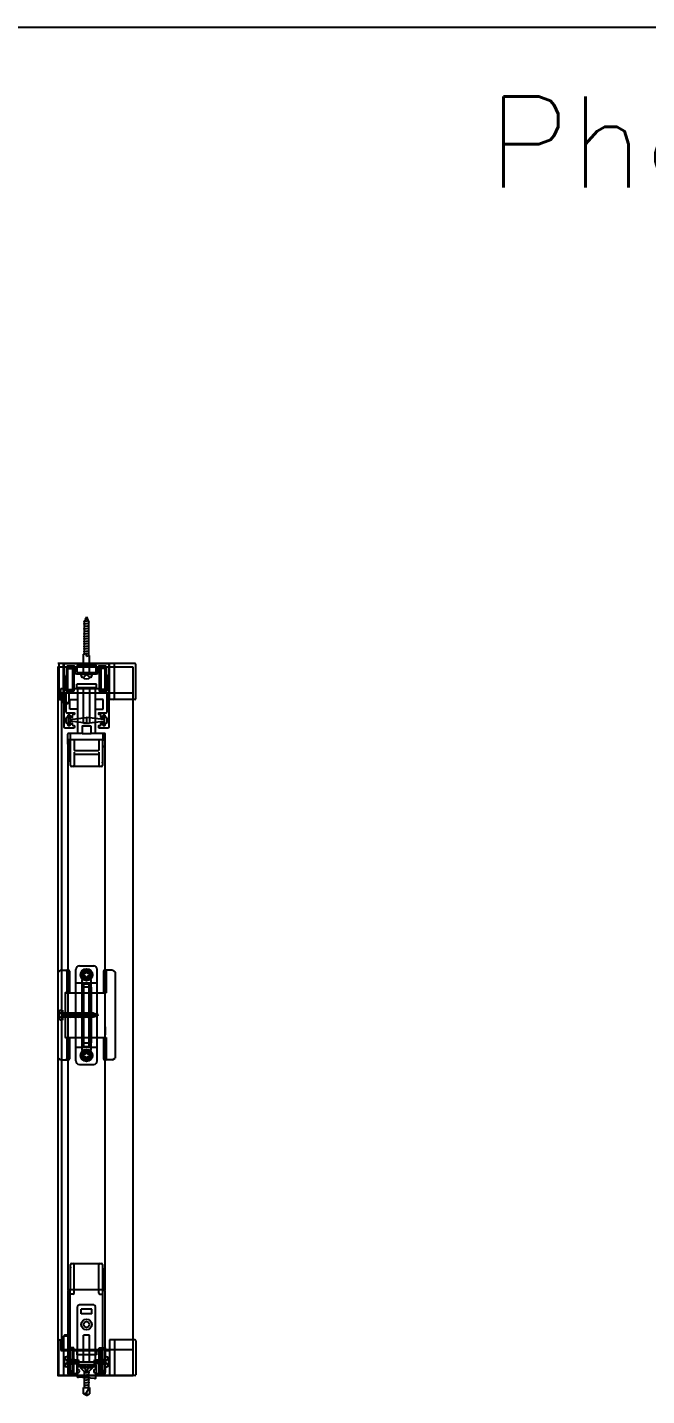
# Model space of a CAD drawing. Header units: inches. Extents: x 1985 to 11287, y 379 to 4336.
# Drawn here: x 7581.35 to 7594.97, y 3438.63 to 3468.71 of the extents above; entities that cross this region are included whole.
import ezdxf

# ---------------------------------------------------------------- set-up
doc = ezdxf.new("R2010")
doc.units = ezdxf.units.IN
doc.header["$MEASUREMENT"] = 0
for name, color, linetype in [('detail 99', 30, 'CONTINUOUS'), ('hardware 99', 94, 'CONTINUOUS'), ('screen 99', 4, 'CONTINUOUS'), ('separation 99', 3, 'CONTINUOUS')]:
    doc.layers.add(name, color=color, linetype=linetype)
doc.styles.get("Standard").update_dxf_attribs({"font": 'txt.shx', "width": 0.8})

msp = doc.modelspace()

# ---------------------------------------------------------------- linework, layer by layer
at = {"layer": 'hardware 99'}
for p, q in [((7582.65268, 3455.74834), (7582.603468, 3455.62953)), ((7582.611804, 3455.701096), (7582.682141, 3455.728655)), ((7582.65268, 3455.74834), (7582.701893, 3455.62953)), ((7582.583783, 3455.59086), (7582.721578, 3455.618419)), ((7582.583783, 3455.535742), (7582.721578, 3455.563301)), ((7582.583783, 3455.480624), (7582.721578, 3455.508183)), ((7582.583783, 3455.425506), (7582.721578, 3455.453065)), ((7582.583783, 3455.370388), (7582.721578, 3455.397947)), ((7582.588974, 3455.645978), (7582.704972, 3455.673537)), ((7582.603468, 3455.62953), (7582.603468, 3454.933381)), ((7582.701893, 3454.897948), (7582.701893, 3455.62953)), ((7582.583783, 3455.31527), (7582.721578, 3455.342829)), ((7582.583783, 3455.260152), (7582.721578, 3455.287711)), ((7582.583783, 3455.205034), (7582.721578, 3455.232593)), ((7582.583783, 3455.149916), (7582.721578, 3455.177475)), ((7582.583783, 3455.094798), (7582.721578, 3455.122357)), ((7582.583783, 3455.03968), (7582.721578, 3455.067239)), ((7582.583783, 3454.984562), (7582.721578, 3455.012121)), ((7582.583783, 3454.929444), (7582.721578, 3454.957003)), ((7582.583783, 3454.4885), (7582.583783, 3454.929444)), ((7582.65268, 3454.888105), (7582.65268, 3454.943223)), ((7582.65268, 3454.888105), (7582.721578, 3454.901885)), ((7582.721578, 3454.4885), (7582.721578, 3454.901885)), ((7582.524728, 3454.4885), (7582.780633, 3454.4885)), ((7582.524728, 3454.48801), (7582.524728, 3454.4885)), ((7582.575909, 3454.410055), (7582.65268, 3454.486827)), ((7582.729452, 3454.410055), (7582.65268, 3454.486827)), ((7582.780633, 3454.48801), (7582.780633, 3454.4885)), ((7582.514885, 3439.264121), (7582.790475, 3439.264121)), ((7582.514885, 3439.264121), (7582.514885, 3439.254278)), ((7582.514885, 3439.254278), (7582.790475, 3439.254278)), ((7582.514885, 3439.254278), (7582.601499, 3439.167664)), ((7582.571972, 3439.264121), (7582.65268, 3439.183412)), ((7582.703861, 3439.167664), (7582.601499, 3439.167664)), ((7582.601499, 3439.167664), (7582.601499, 3438.811366)), ((7582.733389, 3439.264121), (7582.65268, 3439.183412)), ((7582.790475, 3439.254278), (7582.703861, 3439.167664)), ((7582.703861, 3438.811366), (7582.703861, 3439.167664)), ((7582.790475, 3439.264121), (7582.790475, 3439.254278)), ((7582.721578, 3439.151719), (7582.583783, 3439.123963)), ((7582.721578, 3439.096208), (7582.583783, 3439.068452)), ((7582.721578, 3439.040696), (7582.583783, 3439.01294)), ((7582.721578, 3438.985184), (7582.583783, 3438.957428)), ((7582.721578, 3438.929672), (7582.583783, 3438.901917)), ((7582.721578, 3438.874161), (7582.583783, 3438.846405)), ((7582.583783, 3438.811366), (7582.721578, 3438.811366)), ((7582.583783, 3438.673979), (7582.583783, 3438.811366)), ((7582.583783, 3438.673979), (7582.65268, 3438.693256)), ((7582.65268, 3438.634201), (7582.583783, 3438.673979)), ((7582.65268, 3438.693256), (7582.721578, 3438.811366)), ((7582.65268, 3438.693256), (7582.65268, 3438.634201)), ((7582.65268, 3438.634201), (7582.721578, 3438.673979)), ((7582.721578, 3438.811366), (7582.721578, 3438.673979))]:
    msp.add_line(p, q, dxfattribs=at)
for centre, radius, start, end in [((7582.607405, 3454.48801), 0.082677, 180, 232.7522191), ((7582.65268, 3454.547555), 0.15748, 232.7522191, 307.2477809), ((7582.697956, 3454.48801), 0.082677, 307.2477809, 0)]:
    msp.add_arc(centre, radius, start, end, dxfattribs=at)
at = {"layer": 'screen 99'}
for p, q in [((7583.12512, 3454.72472), (7582.02276, 3454.72472)), ((7582.042445, 3454.705035), (7582.042445, 3453.957005)), ((7583.71567, 3454.72472), (7582.06213, 3454.72472)), ((7582.148744, 3453.85858), (7582.148744, 3454.72472)), ((7582.243232, 3454.618421), (7582.341657, 3454.618421)), ((7582.341657, 3454.618421), (7582.373153, 3454.647948)), ((7582.341657, 3454.618421), (7582.341657, 3454.157792)), ((7582.963703, 3454.618421), (7582.932207, 3454.647948)), ((7582.963703, 3454.618421), (7582.963703, 3454.157792)), ((7583.062128, 3454.618421), (7582.963703, 3454.618421)), ((7583.156616, 3453.93732), (7583.156616, 3454.72472)), ((7583.266852, 3453.957005), (7583.266852, 3454.705035)), ((7583.735355, 3453.957005), (7583.735355, 3454.705035)), ((7582.869215, 3454.271965), (7582.436145, 3454.271965)), ((7582.436145, 3454.17354), (7582.436145, 3454.271965)), ((7582.829845, 3454.193225), (7582.475515, 3454.193225)), ((7582.585751, 3453.405825), (7582.585751, 3454.193225)), ((7582.719609, 3454.193225), (7582.719609, 3453.405825)), ((7582.869215, 3454.17354), (7582.869215, 3454.271965)), ((7582.06213, 3453.93732), (7582.089689, 3453.93732)), ((7582.089689, 3454.17354), (7582.243232, 3454.17354)), ((7582.089689, 3453.93732), (7582.089689, 3454.17354)), ((7582.243232, 3454.157792), (7582.341657, 3454.157792)), ((7582.266854, 3454.118422), (7582.266854, 3453.85858)), ((7582.286539, 3453.933383), (7582.45583, 3453.933383)), ((7582.286539, 3453.720785), (7582.286539, 3453.933383)), ((7582.341657, 3454.157792), (7582.373153, 3454.128264)), ((7582.373153, 3454.17354), (7582.932207, 3454.17354)), ((7582.45583, 3454.17354), (7582.45583, 3453.18929)), ((7582.84953, 3453.18929), (7582.84953, 3454.17354)), ((7583.018821, 3453.933383), (7582.84953, 3453.933383)), ((7582.963703, 3454.157792), (7582.932207, 3454.128264)), ((7583.062128, 3454.157792), (7582.963703, 3454.157792)), ((7583.018821, 3453.720785), (7583.018821, 3453.933383)), ((7583.062128, 3454.17354), (7583.156616, 3454.17354)), ((7583.71567, 3453.93732), (7583.156616, 3453.93732)), ((7582.266854, 3453.85858), (7582.148744, 3453.85858)), ((7582.168429, 3453.838895), (7582.148744, 3453.85858)), ((7582.247169, 3453.838895), (7582.168429, 3453.838895)), ((7582.266854, 3453.85858), (7582.247169, 3453.838895)), ((7582.45583, 3453.720785), (7582.286539, 3453.720785)), ((7582.84953, 3453.720785), (7583.018821, 3453.720785)), ((7582.719609, 3453.405825), (7582.585751, 3453.405825)), ((7582.239295, 3452.949133), (7582.239295, 3453.169605)), ((7582.239295, 3453.051495), (7582.302287, 3453.051495)), ((7582.53457, 3453.18929), (7582.25898, 3453.18929)), ((7582.294413, 3453.18929), (7582.294413, 3453.051495)), ((7582.294413, 3452.579055), (7582.294413, 3453.050938)), ((7582.302287, 3452.48063), (7582.302287, 3453.051495)), ((7582.381027, 3453.051495), (7582.381027, 3452.815275)), ((7582.924333, 3453.051495), (7582.381027, 3453.051495)), ((7583.04638, 3453.18929), (7582.77079, 3453.18929)), ((7582.924333, 3453.051495), (7582.924333, 3452.815275)), ((7583.003073, 3453.051495), (7583.003073, 3452.48063)), ((7583.003073, 3453.051495), (7583.066065, 3453.051495)), ((7583.010947, 3453.18929), (7583.010947, 3453.051495)), ((7583.010947, 3452.579055), (7583.010947, 3453.051495)), ((7583.066065, 3452.949133), (7583.066065, 3453.169605)), ((7582.294413, 3452.877707), (7582.250827, 3452.921294)), ((7582.381027, 3452.815275), (7582.924333, 3452.815275)), ((7582.381027, 3452.775905), (7582.381027, 3452.48063)), ((7582.381027, 3452.736535), (7582.924333, 3452.736535)), ((7582.924333, 3452.775905), (7582.924333, 3452.48063)), ((7583.010947, 3452.877707), (7583.054534, 3452.921294)), ((7582.302287, 3452.539685), (7582.294413, 3452.579055)), ((7582.983388, 3452.460945), (7582.321972, 3452.460945)), ((7583.003073, 3452.539685), (7583.010947, 3452.579055)), ((7582.081815, 3447.982607), (7582.02276, 3447.943237)), ((7582.02276, 3447.943237), (7582.02276, 3446.053477)), ((7582.081815, 3447.982607), (7582.25898, 3447.982607)), ((7582.21961, 3447.962922), (7582.21961, 3447.490482)), ((7582.278665, 3447.962922), (7582.278665, 3447.490482)), ((7582.41646, 3445.994422), (7582.41646, 3448.002292)), ((7582.4952, 3448.081032), (7582.81016, 3448.081032)), ((7582.8889, 3445.994422), (7582.8889, 3448.002292)), ((7583.026695, 3447.962922), (7583.026695, 3447.490482)), ((7583.223545, 3447.982607), (7583.04638, 3447.982607)), ((7583.08575, 3447.962922), (7583.08575, 3447.490482)), ((7583.223545, 3447.982607), (7583.2826, 3447.943237)), ((7583.2826, 3447.943237), (7583.2826, 3446.053477)), ((7582.41646, 3447.707017), (7582.8889, 3447.707017)), ((7582.546381, 3447.608592), (7582.546381, 3446.388122)), ((7582.758979, 3447.608592), (7582.546381, 3447.608592)), ((7582.554255, 3446.230642), (7582.554255, 3447.766072)), ((7582.554255, 3447.726702), (7582.593625, 3447.687332)), ((7582.73142, 3447.785757), (7582.57394, 3447.785757)), ((7582.593625, 3446.309382), (7582.593625, 3447.687332)), ((7582.593625, 3447.687332), (7582.711735, 3447.687332)), ((7582.751105, 3447.726702), (7582.711735, 3447.687332)), ((7582.711735, 3446.309382), (7582.711735, 3447.687332)), ((7582.751105, 3446.230642), (7582.751105, 3447.766072)), ((7582.758979, 3446.388122), (7582.758979, 3447.608592)), ((7582.18024, 3447.470797), (7582.18024, 3446.525917)), ((7582.199925, 3447.490482), (7583.08575, 3447.490482)), ((7583.066065, 3447.258199), (7583.066065, 3447.431427)), ((7582.051712, 3447.069223), (7582.122578, 3446.998357)), ((7582.051712, 3446.927491), (7582.122578, 3446.998357)), ((7582.121185, 3447.106625), (7582.092086, 3447.106625)), ((7582.121185, 3447.106625), (7582.121185, 3446.89009)), ((7582.799281, 3447.043633), (7582.121185, 3447.043633)), ((7582.132603, 3447.057412), (7582.153469, 3446.939302)), ((7582.174335, 3447.057412), (7582.195201, 3446.939302)), ((7582.216067, 3447.057412), (7582.236933, 3446.939302)), ((7582.257799, 3447.057412), (7582.278665, 3446.939302)), ((7582.299531, 3447.057412), (7582.320398, 3446.939302)), ((7582.341264, 3447.057412), (7582.36213, 3446.939302)), ((7582.382996, 3447.057412), (7582.403862, 3446.939302)), ((7582.424728, 3447.057412), (7582.445594, 3446.939302)), ((7582.46646, 3447.057412), (7582.487326, 3446.939302)), ((7582.508192, 3447.057412), (7582.529059, 3446.939302)), ((7582.549925, 3447.057412), (7582.570791, 3446.939302)), ((7582.591657, 3447.057412), (7582.612523, 3446.939302)), ((7582.633389, 3447.057412), (7582.654255, 3446.939302)), ((7582.675121, 3447.057412), (7582.695987, 3446.939302)), ((7582.716853, 3447.057412), (7582.73772, 3446.939302)), ((7582.758586, 3447.057412), (7582.779452, 3446.939302)), ((7582.908585, 3446.998357), (7582.799281, 3447.043633)), ((7582.908585, 3446.998357), (7582.799281, 3446.953082)), ((7582.800318, 3447.057412), (7582.821184, 3446.945109)), ((7582.84205, 3447.042962), (7582.862916, 3446.962395)), ((7582.883782, 3447.025676), (7582.904648, 3446.979681)), ((7582.121185, 3446.89009), (7582.092086, 3446.89009)), ((7582.799281, 3446.953082), (7582.121185, 3446.953082)), ((7583.066065, 3446.738515), (7583.066065, 3446.565287)), ((7582.199925, 3446.506232), (7583.08575, 3446.506232)), ((7582.21961, 3446.506232), (7582.21961, 3446.033792)), ((7582.278665, 3446.506232), (7582.278665, 3446.033792)), ((7582.546381, 3446.388122), (7582.758979, 3446.388122)), ((7583.026695, 3446.506232), (7583.026695, 3446.033792)), ((7583.08575, 3446.506232), (7583.08575, 3446.033792)), ((7582.41646, 3446.289697), (7582.8889, 3446.289697)), ((7582.554255, 3446.270012), (7582.593625, 3446.309382)), ((7582.73142, 3446.210957), (7582.57394, 3446.210957)), ((7582.593625, 3446.309382), (7582.711735, 3446.309382)), ((7582.751105, 3446.270012), (7582.711735, 3446.309382)), ((7582.081815, 3446.014107), (7582.02276, 3446.053477)), ((7582.081815, 3446.014107), (7582.25898, 3446.014107)), ((7582.4952, 3445.915682), (7582.81016, 3445.915682)), ((7583.223545, 3446.014107), (7583.04638, 3446.014107)), ((7583.223545, 3446.014107), (7583.2826, 3446.053477)), ((7582.302287, 3441.45703), (7582.294413, 3441.41766)), ((7582.294413, 3441.41766), (7582.294413, 3440.94522)), ((7582.302287, 3440.94522), (7582.302287, 3441.516085)), ((7582.321972, 3441.53577), (7582.983388, 3441.53577)), ((7582.381027, 3440.886165), (7582.381027, 3441.516085)), ((7582.924333, 3440.886165), (7582.924333, 3441.516085)), ((7583.003073, 3441.516085), (7583.003073, 3440.94522)), ((7583.003073, 3441.45703), (7583.010947, 3441.41766)), ((7583.010947, 3441.41766), (7583.010947, 3440.94522)), ((7582.302287, 3440.94522), (7582.239295, 3440.94522)), ((7582.239295, 3440.94522), (7582.239295, 3439.1342)), ((7582.294413, 3439.114903), (7582.294413, 3440.94522)), ((7582.361342, 3440.86648), (7582.294413, 3440.86648)), ((7582.944018, 3440.86648), (7583.010947, 3440.86648)), ((7583.066065, 3440.94522), (7583.003073, 3440.94522)), ((7583.010947, 3439.114903), (7583.010947, 3440.94522)), ((7583.066065, 3439.1342), (7583.066065, 3440.94522)), ((7582.45583, 3439.37042), (7582.45583, 3440.59089)), ((7582.81016, 3440.63026), (7582.4952, 3440.63026)), ((7582.77079, 3440.531835), (7582.53457, 3440.531835)), ((7582.53457, 3440.43341), (7582.53457, 3440.531835)), ((7582.77079, 3440.43341), (7582.53457, 3440.43341)), ((7582.77079, 3440.43341), (7582.77079, 3440.531835)), ((7582.84953, 3439.37042), (7582.84953, 3440.59089)), ((7582.042445, 3439.09483), (7582.042445, 3439.84286)), ((7582.06213, 3439.862545), (7582.089689, 3439.862545)), ((7582.089689, 3439.862545), (7582.089689, 3439.626325)), ((7582.168429, 3439.96097), (7582.148744, 3439.941285)), ((7582.148744, 3439.941285), (7582.148744, 3439.075145)), ((7582.266854, 3439.941285), (7582.148744, 3439.941285)), ((7582.247169, 3439.96097), (7582.168429, 3439.96097)), ((7582.266854, 3439.941285), (7582.247169, 3439.96097)), ((7582.266854, 3439.681443), (7582.266854, 3439.941285)), ((7582.719609, 3439.96097), (7582.585751, 3439.96097)), ((7582.585751, 3439.37042), (7582.585751, 3439.96097)), ((7582.719609, 3439.37042), (7582.719609, 3439.96097)), ((7583.71567, 3439.862545), (7583.156616, 3439.862545)), ((7583.156616, 3439.862545), (7583.156616, 3439.075145)), ((7583.266852, 3439.84286), (7583.266852, 3439.09483)), ((7583.735355, 3439.84286), (7583.735355, 3439.09483)), ((7582.089689, 3439.626325), (7582.243232, 3439.626325)), ((7582.243232, 3439.486561), (7582.214133, 3439.486561)), ((7582.243232, 3439.642073), (7582.341657, 3439.642073)), ((7582.243232, 3439.270026), (7582.243232, 3439.486561)), ((7582.341657, 3439.642073), (7582.373153, 3439.6716)), ((7582.341657, 3439.181444), (7582.341657, 3439.642073)), ((7582.373153, 3439.626325), (7582.932207, 3439.626325)), ((7582.436145, 3439.626325), (7582.436145, 3439.5279)), ((7582.869215, 3439.5279), (7582.436145, 3439.5279)), ((7582.869215, 3439.626325), (7582.869215, 3439.5279)), ((7582.963703, 3439.642073), (7582.932207, 3439.6716)), ((7582.963703, 3439.181444), (7582.963703, 3439.642073)), ((7583.062128, 3439.642073), (7582.963703, 3439.642073)), ((7583.062128, 3439.626325), (7583.156616, 3439.626325)), ((7583.062128, 3439.486561), (7583.062128, 3439.270026)), ((7583.062128, 3439.486561), (7583.091227, 3439.486561)), ((7582.173759, 3439.44916), (7582.244625, 3439.378294)), ((7582.173759, 3439.307428), (7582.244625, 3439.378294)), ((7582.243232, 3439.270026), (7582.214133, 3439.270026)), ((7582.396775, 3439.423569), (7582.243232, 3439.423569)), ((7582.396775, 3439.333018), (7582.243232, 3439.333018)), ((7582.243232, 3439.181444), (7582.341657, 3439.181444)), ((7582.266854, 3439.437349), (7582.28772, 3439.319239)), ((7583.010947, 3439.37042), (7582.294413, 3439.37042)), ((7582.308587, 3439.437349), (7582.329453, 3439.319239)), ((7582.341657, 3439.181444), (7582.373153, 3439.151916)), ((7582.345594, 3439.114515), (7582.345594, 3439.37042)), ((7582.350319, 3439.437349), (7582.371185, 3439.319239)), ((7582.353468, 3439.114515), (7582.353468, 3439.350735)), ((7582.392051, 3439.437349), (7582.412917, 3439.319992)), ((7582.396775, 3439.423569), (7582.479452, 3439.419632)), ((7582.479452, 3439.336955), (7582.396775, 3439.333018)), ((7582.433783, 3439.435602), (7582.454649, 3439.321979)), ((7582.869215, 3439.311365), (7582.436145, 3439.311365)), ((7582.436145, 3439.311365), (7582.436145, 3439.1342)), ((7582.57394, 3439.29168), (7582.436145, 3439.29168)), ((7582.479452, 3439.419632), (7582.479452, 3439.336955)), ((7582.57394, 3439.311365), (7582.57394, 3439.29168)), ((7582.73142, 3439.29168), (7582.73142, 3439.311365)), ((7582.869215, 3439.29168), (7582.73142, 3439.29168)), ((7582.825908, 3439.419632), (7582.908585, 3439.423569)), ((7582.825908, 3439.336955), (7582.825908, 3439.419632)), ((7582.908585, 3439.333018), (7582.825908, 3439.336955)), ((7582.871578, 3439.320985), (7582.850711, 3439.434608)), ((7582.869215, 3439.1342), (7582.869215, 3439.311365)), ((7582.91331, 3439.319239), (7582.892444, 3439.436596)), ((7582.908585, 3439.423569), (7583.062128, 3439.423569)), ((7582.908585, 3439.333018), (7583.062128, 3439.333018)), ((7582.963703, 3439.181444), (7582.932207, 3439.151916)), ((7582.955042, 3439.319239), (7582.934176, 3439.437349)), ((7582.951892, 3439.350735), (7582.951892, 3439.114515)), ((7582.959766, 3439.114515), (7582.959766, 3439.37042)), ((7583.062128, 3439.181444), (7582.963703, 3439.181444)), ((7582.996774, 3439.319239), (7582.975908, 3439.437349)), ((7583.038506, 3439.319239), (7583.01764, 3439.437349)), ((7583.131601, 3439.44916), (7583.060735, 3439.378294)), ((7583.131601, 3439.307428), (7583.060735, 3439.378294)), ((7583.062128, 3439.270026), (7583.091227, 3439.270026)), ((7583.71567, 3439.075145), (7582.06213, 3439.075145)), ((7582.345594, 3439.114515), (7582.25898, 3439.114515)), ((7582.25898, 3439.114515), (7582.345594, 3439.114515)), ((7582.41646, 3439.114515), (7582.353468, 3439.114515)), ((7582.951892, 3439.114515), (7582.8889, 3439.114515)), ((7583.04638, 3439.114515), (7582.959766, 3439.114515)), ((7582.959766, 3439.114515), (7583.04638, 3439.114515))]:
    msp.add_line(p, q, dxfattribs=at)
for points in [[(7583.6763, 3454.64598), (7582.02276, 3454.64598), (7582.02276, 3439.075145), (7583.6763, 3439.075145)], [(7582.373153, 3454.118422), (7582.243232, 3454.118422), (7582.243232, 3454.657791), (7582.373153, 3454.657791)], [(7582.932207, 3454.118422), (7583.062128, 3454.118422), (7583.062128, 3454.657791), (7582.932207, 3454.657791)], [(7583.6763, 3454.075115), (7582.1015, 3454.075115), (7582.1015, 3439.64601), (7583.6763, 3439.64601)], [(7582.282602, 3453.492439), (7582.65268, 3453.535746), (7582.65268, 3453.417636), (7582.282602, 3453.460943), (7582.282602, 3453.370392), (7582.255043, 3453.370392), (7582.255043, 3453.58299), (7582.282602, 3453.58299)], [(7582.751105, 3453.34677), (7582.554255, 3453.34677), (7582.554255, 3453.18929), (7582.751105, 3453.18929)], [(7583.022758, 3453.492439), (7582.65268, 3453.535746), (7582.65268, 3453.417636), (7583.022758, 3453.460943), (7583.022758, 3453.370392), (7583.050317, 3453.370392), (7583.050317, 3453.58299), (7583.022758, 3453.58299)], [(7583.066065, 3453.051495), (7582.239295, 3453.051495), (7582.239295, 3440.964905), (7583.066065, 3440.964905)], [(7582.373153, 3439.681443), (7582.243232, 3439.681443), (7582.243232, 3439.142074), (7582.373153, 3439.142074)], [(7582.932207, 3439.681443), (7583.062128, 3439.681443), (7583.062128, 3439.142074), (7582.932207, 3439.142074)]]:
    msp.add_lwpolyline(points, close=True, dxfattribs=at)
for points in [[(7583.105435, 3453.516061, 0.414213562), (7583.08575, 3453.535746), (7583.077876, 3453.535746, -0.414213562), (7583.066065, 3453.547557), (7583.066065, 3453.575116, 0.414213562), (7583.054254, 3453.586927), (7583.018821, 3453.586927, 0.414213562), (7583.00701, 3453.575116), (7583.00701, 3453.547557, -0.414213562), (7582.995199, 3453.535746), (7582.979451, 3453.535746, -0.414213562), (7582.96764, 3453.547557), (7582.96764, 3453.590864, 0.414213562), (7582.955829, 3453.602675), (7582.932207, 3453.602675, -0.414213562), (7582.920396, 3453.614486), (7582.920396, 3453.630234, -0.414213562), (7582.932207, 3453.642045), (7583.093624, 3453.642045, 0.414213562), (7583.105435, 3453.653856), (7583.105435, 3454.059367, 0.414213562), (7583.093624, 3454.071178), (7582.959766, 3454.071178, -0.414213562), (7582.947955, 3454.082989), (7582.947955, 3454.098737, -0.414213562), (7582.959766, 3454.110548), (7583.093624, 3454.110548, 0.414213562), (7583.105435, 3454.122359), (7583.105435, 3454.460941, 0.414213562), (7583.097561, 3454.468815, -0.414213562), (7583.089687, 3454.476689), (7583.089687, 3454.653854, 0.414213562), (7583.077876, 3454.665665), (7582.916459, 3454.665665, 0.414213562), (7582.904648, 3454.653854), (7582.904648, 3454.52787, -0.414213562), (7582.865278, 3454.4885), (7582.670538, 3454.4885, -0.131652498), (7582.666601, 3454.489555), (7582.656617, 3454.495319, 0.267949192), (7582.648743, 3454.495319), (7582.638759, 3454.489555, -0.131652498), (7582.634822, 3454.4885), (7582.440082, 3454.4885, -0.414213562), (7582.400712, 3454.52787), (7582.400712, 3454.653854, 0.414213562), (7582.388901, 3454.665665), (7582.227484, 3454.665665, 0.414213562), (7582.215673, 3454.653854), (7582.215673, 3454.476689, -0.414213562), (7582.207799, 3454.468815, 0.414213562), (7582.199925, 3454.460941), (7582.199925, 3454.122359, 0.414213562), (7582.211736, 3454.110548), (7582.345594, 3454.110548, -0.414213562), (7582.357405, 3454.098737), (7582.357405, 3454.082989, -0.414213562), (7582.345594, 3454.071178), (7582.211736, 3454.071178, 0.414213562), (7582.199925, 3454.059367), (7582.199925, 3453.653856, 0.414213562), (7582.211736, 3453.642045), (7582.373153, 3453.642045, -0.414213562), (7582.384964, 3453.630234), (7582.384964, 3453.614486, -0.414213562), (7582.373153, 3453.602675), (7582.349531, 3453.602675, 0.414213562), (7582.33772, 3453.590864), (7582.33772, 3453.547557, -0.414213562), (7582.325909, 3453.535746), (7582.310161, 3453.535746, -0.414213562), (7582.29835, 3453.547557), (7582.29835, 3453.575116, 0.414213562), (7582.286539, 3453.586927), (7582.251106, 3453.586927, 0.414213562), (7582.239295, 3453.575116), (7582.239295, 3453.547557, -0.414213562), (7582.227484, 3453.535746), (7582.21961, 3453.535746, 0.414213562), (7582.199925, 3453.516061), (7582.199925, 3453.437321, 0.414213562), (7582.21961, 3453.417636), (7582.227484, 3453.417636, -0.414213562), (7582.239295, 3453.405825), (7582.239295, 3453.378266, 0.414213562), (7582.251106, 3453.366455), (7582.286539, 3453.366455, 0.414213562), (7582.29835, 3453.378266), (7582.29835, 3453.405825, -0.414213562), (7582.310161, 3453.417636), (7582.325909, 3453.417636, -0.414213562), (7582.33772, 3453.405825), (7582.33772, 3453.378266, 0.414213562), (7582.349531, 3453.366455), (7582.373153, 3453.366455, -0.414213562), (7582.384964, 3453.354644), (7582.384964, 3453.327085, -0.414213562), (7582.365279, 3453.3074), (7582.18024, 3453.3074, -0.414213562), (7582.160555, 3453.327085), (7582.160555, 3454.705035, -0.414213562), (7582.18024, 3454.72472), (7582.634822, 3454.72472, -0.131652498), (7582.638759, 3454.723665), (7582.648743, 3454.717901, 0.267949192), (7582.656617, 3454.717901), (7582.666601, 3454.723665, -0.131652498), (7582.670538, 3454.72472), (7583.12512, 3454.72472, -0.414213562), (7583.144805, 3454.705035), (7583.144805, 3453.327085, -0.414213562), (7583.12512, 3453.3074), (7582.940081, 3453.3074, -0.414213562), (7582.920396, 3453.327085), (7582.920396, 3453.354644, -0.414213562), (7582.932207, 3453.366455), (7582.955829, 3453.366455, 0.414213562), (7582.96764, 3453.378266), (7582.96764, 3453.405825, -0.414213562), (7582.979451, 3453.417636), (7582.995199, 3453.417636, -0.414213562), (7583.00701, 3453.405825), (7583.00701, 3453.378266, 0.414213562), (7583.018821, 3453.366455), (7583.054254, 3453.366455, 0.414213562), (7583.066065, 3453.378266), (7583.066065, 3453.405825, -0.414213562), (7583.077876, 3453.417636), (7583.08575, 3453.417636, 0.414213562), (7583.105435, 3453.437321)], [(7582.853467, 3454.52787, 0.414213562), (7582.865278, 3454.539681), (7582.865278, 3454.673539, 0.414213562), (7582.853467, 3454.68535), (7582.451893, 3454.68535, 0.414213562), (7582.440082, 3454.673539), (7582.440082, 3454.539681, 0.414213562), (7582.451893, 3454.52787)], [(7582.701893, 3447.866466), (7582.723546, 3447.866466), (7582.723546, 3447.901899), (7582.701893, 3447.901899, -0.414213562), (7582.670397, 3447.933395), (7582.670397, 3447.955048), (7582.634964, 3447.955048), (7582.634964, 3447.933395, -0.414213562), (7582.603468, 3447.901899), (7582.581814, 3447.901899), (7582.581814, 3447.866466), (7582.603468, 3447.866466, -0.414213562), (7582.634964, 3447.83497), (7582.634964, 3447.813316), (7582.670397, 3447.813316), (7582.670397, 3447.83497, -0.414213562)], [(7582.701893, 3446.094816), (7582.723546, 3446.094816), (7582.723546, 3446.130249), (7582.701893, 3446.130249, -0.414213562), (7582.670397, 3446.161745), (7582.670397, 3446.183398), (7582.634964, 3446.183398), (7582.634964, 3446.161745, -0.414213562), (7582.603468, 3446.130249), (7582.581814, 3446.130249), (7582.581814, 3446.094816), (7582.603468, 3446.094816, -0.414213562), (7582.634964, 3446.06332), (7582.634964, 3446.041666), (7582.670397, 3446.041666), (7582.670397, 3446.06332, -0.414213562)], [(7582.84953, 3439.129333), (7582.84953, 3439.012153, -0.778866596), (7582.834726, 3439.008414, 0.252367369), (7582.828483, 3439.01252), (7582.47778, 3439.043202, 0.283138371), (7582.470399, 3439.039504, -0.755165754), (7582.45583, 3439.043649), (7582.45583, 3439.129333, -0.284079044), (7582.460183, 3439.136376), (7582.490848, 3439.151708, 0.284079044), (7582.4952, 3439.158751), (7582.4952, 3439.188388, 0.284079044), (7582.490848, 3439.195431), (7582.460183, 3439.210763, -0.284079044), (7582.45583, 3439.217806), (7582.45583, 3439.260184, -0.414213562), (7582.467641, 3439.271995), (7582.634822, 3439.271995, -0.131652498), (7582.638759, 3439.27094), (7582.648743, 3439.265176, 0.267949192), (7582.656617, 3439.265176), (7582.666601, 3439.27094, -0.131652498), (7582.670538, 3439.271995), (7582.837719, 3439.271995, -0.414213562), (7582.84953, 3439.260184), (7582.84953, 3439.217806, -0.284079044), (7582.845178, 3439.210763), (7582.814513, 3439.195431, 0.284079044), (7582.81016, 3439.188388), (7582.81016, 3439.158751, 0.284079044), (7582.814513, 3439.151708), (7582.845178, 3439.136376, -0.284079044)]]:
    msp.add_lwpolyline(points, format="xyb", close=True, dxfattribs=at)
for centre, radius in [((7582.65268, 3447.884182), 0.131889), ((7582.65268, 3447.884182), 0.11811), ((7582.65268, 3447.884182), 0.084645), ((7582.65268, 3446.112532), 0.131889), ((7582.65268, 3446.112532), 0.11811), ((7582.65268, 3446.112532), 0.084645), ((7582.65268, 3440.19719), 0.11811), ((7582.65268, 3440.19719), 0.062992)]:
    msp.add_circle(centre, radius, dxfattribs=at)
for centre, radius, start, end in [((7582.06213, 3454.705035), 0.019685, 90, 180), ((7583.247167, 3454.705035), 0.019685, 0, 90), ((7583.71567, 3454.705035), 0.019685, 0, 90), ((7582.475515, 3454.17354), 0.019685, 90, 180), ((7582.829845, 3454.17354), 0.019685, 0, 90), ((7582.06213, 3453.957005), 0.019685, 180, 270), ((7583.247167, 3453.957005), 0.019685, 270, 0), ((7583.71567, 3453.957005), 0.019685, 270, 0), ((7582.25898, 3453.169605), 0.019685, 90, 180), ((7583.04638, 3453.169605), 0.019685, 0, 90), ((7582.278665, 3452.949133), 0.03937, 180, 225), ((7583.026695, 3452.949133), 0.03937, 315, 0), ((7582.321972, 3452.48063), 0.019685, 180, 270), ((7582.361342, 3452.48063), 0.019685, 270, 0), ((7582.944018, 3452.48063), 0.019685, 180, 270), ((7582.983388, 3452.48063), 0.019685, 270, 0), ((7582.199925, 3447.962922), 0.019685, 0, 90), ((7582.25898, 3447.962922), 0.019685, 0, 90), ((7582.4952, 3448.002292), 0.07874, 90, 180), ((7582.81016, 3448.002292), 0.07874, 0, 90), ((7583.04638, 3447.962922), 0.019685, 90, 180), ((7583.105435, 3447.962922), 0.019685, 90, 180), ((7582.57394, 3447.766072), 0.019685, 90, 180), ((7582.73142, 3447.766072), 0.019685, 0, 90), ((7582.199925, 3447.470797), 0.019685, 90, 180), ((7582.318035, 3446.998357), 0.27559, 163.0422367, 196.9577633), ((7582.092086, 3447.067255), 0.03937, 90, 163.0422367), ((7582.092086, 3446.92946), 0.03937, 196.9577633, 270), ((7582.199925, 3446.525917), 0.019685, 180, 270), ((7582.57394, 3446.230642), 0.019685, 180, 270), ((7582.73142, 3446.230642), 0.019685, 270, 0), ((7582.199925, 3446.033792), 0.019685, 270, 0), ((7582.25898, 3446.033792), 0.019685, 270, 0), ((7582.4952, 3445.994422), 0.07874, 180, 270), ((7582.81016, 3445.994422), 0.07874, 270, 0), ((7583.04638, 3446.033792), 0.019685, 180, 270), ((7583.105435, 3446.033792), 0.019685, 180, 270), ((7582.321972, 3441.516085), 0.019685, 90, 180), ((7582.361342, 3441.516085), 0.019685, 0, 90), ((7582.944018, 3441.516085), 0.019685, 90, 180), ((7582.983388, 3441.516085), 0.019685, 0, 90), ((7582.361342, 3440.886165), 0.019685, 270, 0), ((7582.944018, 3440.886165), 0.019685, 180, 270), ((7582.4952, 3440.59089), 0.03937, 90, 180), ((7582.81016, 3440.59089), 0.03937, 0, 90), ((7582.06213, 3439.84286), 0.019685, 90, 180), ((7583.247167, 3439.84286), 0.019685, 0, 90), ((7583.71567, 3439.84286), 0.019685, 0, 90), ((7582.440082, 3439.378294), 0.27559, 163.0422367, 196.9577633), ((7582.214133, 3439.447191), 0.03937, 90, 163.0422367), ((7583.091227, 3439.447191), 0.03937, 16.9577633, 90), ((7582.865278, 3439.378294), 0.27559, 343.0422367, 16.9577633), ((7582.214133, 3439.309396), 0.03937, 196.9577633, 270), ((7582.373153, 3439.350735), 0.019685, 90, 180), ((7582.932207, 3439.350735), 0.019685, 0, 90), ((7583.091227, 3439.309396), 0.03937, 270, 343.0422367), ((7582.06213, 3439.09483), 0.019685, 180, 270), ((7582.25898, 3439.1342), 0.019685, 180, 270), ((7582.25898, 3439.1342), 0.019685, 180, 270), ((7582.41646, 3439.1342), 0.019685, 270, 0), ((7582.8889, 3439.1342), 0.019685, 180, 270), ((7583.04638, 3439.1342), 0.019685, 270, 0), ((7583.247167, 3439.09483), 0.019685, 270, 0), ((7583.71567, 3439.09483), 0.019685, 270, 0)]:
    msp.add_arc(centre, radius, start, end, dxfattribs=at)
at = {"layer": 'separation 99'}
msp.add_line((7625.276756, 3468.707265), (7484.325689, 3468.707265), dxfattribs=at)

# ---------------------------------------------------------------- texts
at = {"layer": 'detail 99'}
msp.add_text('Phantom screen', height=2, dxfattribs=at).set_placement((7591.482192, 3465.189361))

doc.saveas('drawing.dxf')
